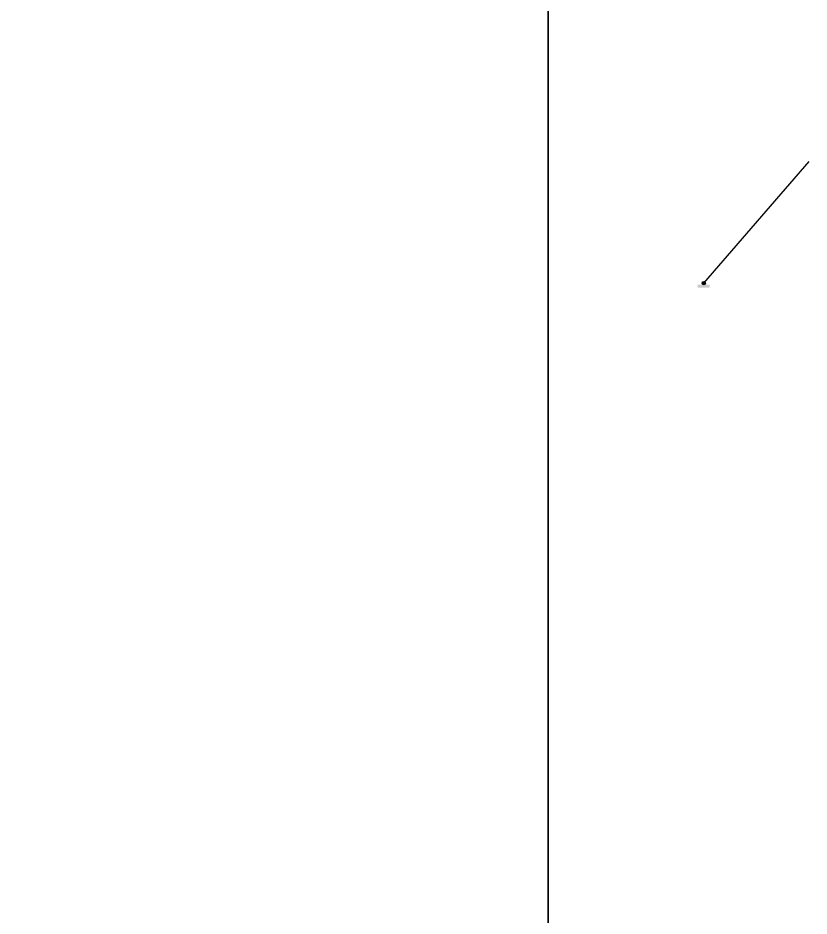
# Model space of a CAD drawing. Header units: millimetres. Extents: x 108070 to 108876, y 12470 to 12955.
# Drawn here: x 108302.2 to 108364.7, y 12777.3 to 12848.2 of the extents above; entities that cross this region are included whole.
import ezdxf

# ---------------------------------------------------------------- set-up
doc = ezdxf.new("R2010")
doc.units = ezdxf.units.MM
doc.header["$LTSCALE"] = 10
doc.layers.get('0').update_dxf_attribs({"linetype": 'CONTINUOUS'})
doc.layers.add('@-交通标志', color=7, linetype='CONTINUOUS')

# ---------------------------------------------------------------- blocks, each defined once
blk = doc.blocks.new('A$C270C66F1')
at = {"layer": '@-交通标志', "linetype": 'ByBlock', "lineweight": -3}
blk.add_hatch(color=14, dxfattribs=at).paths.add_polyline_path([(0.132, 0, 1), (-0.132, 0, 1)])
h = blk.add_hatch(color=14, dxfattribs=at)
edge = h.paths.add_edge_path()
edge.add_line((0.46, -0.374), (0.46, -0.138))
edge.add_line((0.46, -0.138), (-0.496, -0.138))
edge.add_line((-0.496, -0.138), (-0.496, -0.374))
edge.add_line((-0.496, -0.374), (0.46, -0.374))
at = {"layer": '@-交通标志', "color": 14}
blk.add_circle((0, 0), 0.132, dxfattribs=at)

msp = doc.modelspace()

# ---------------------------------------------------------------- linework, layer by layer
msp.add_lwpolyline([(108227.368, 12882.75), (108344.12, 12882.75), (108344.12, 12720.941), (108227.368, 12720.941)], close=True)
at = {"layer": '@-交通标志', "linetype": 'Continuous'}
msp.add_line((108356.419, 12827.249, 1293.08), (108364.735, 12836.836), dxfattribs=at)
at = {"layer": '@-交通标志'}
msp.add_lwpolyline([(108344.12, 12879.299), (108577.075, 12879.299), (108577.075, 12720.941), (108344.12, 12720.941)], close=True, dxfattribs=at)

# ---------------------------------------------------------------- block references
at = {"layer": '@-交通标志', "ltscale": 2}
msp.add_blockref('A$C270C66F1', (108356.419, 12827.249, 1293.08), dxfattribs=at)

doc.saveas('drawing.dxf')
